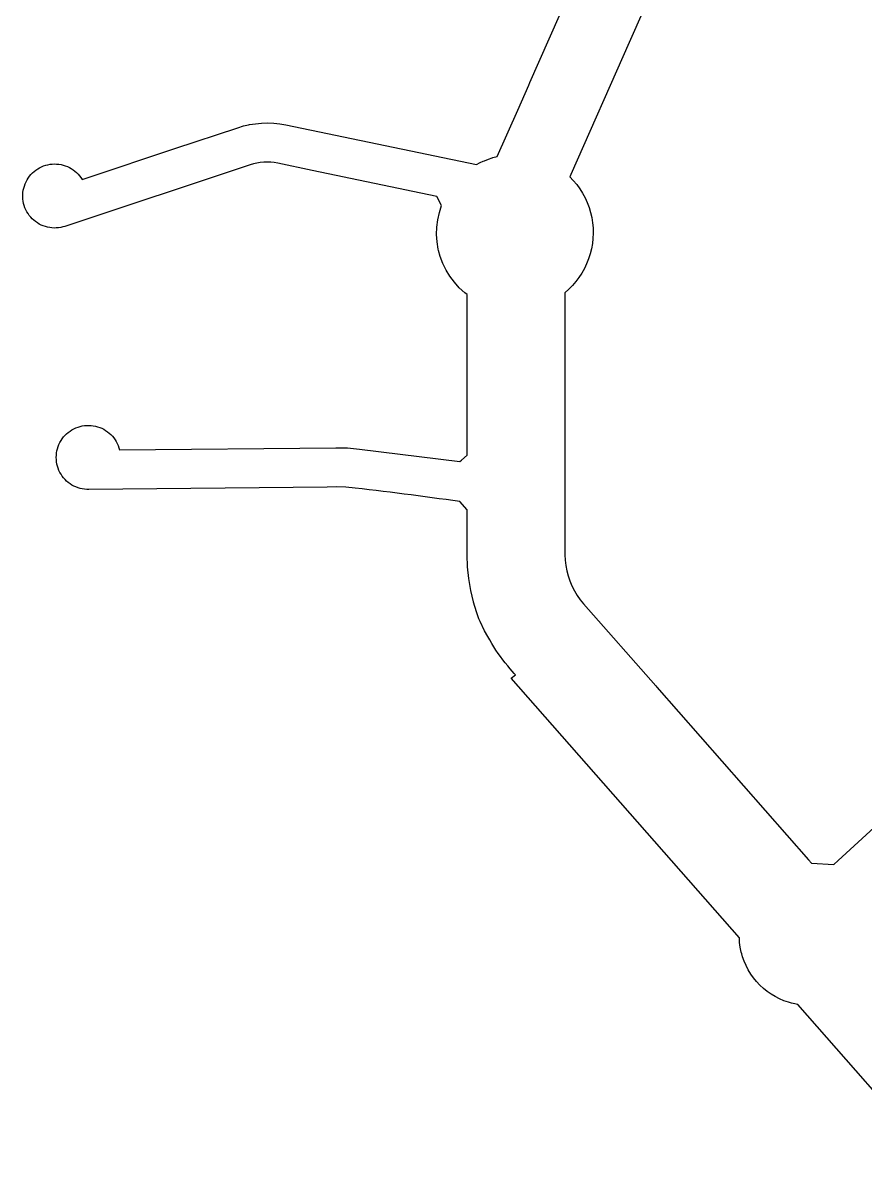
# Model space of a CAD drawing. Header units: metres. Extents: x 662285 to 662787, y 4212391 to 4213285.
# Drawn here: x 662290.3 to 662527, y 4212518.3 to 4212838.2 of the extents above; entities that cross this region are included whole.
import ezdxf

# ---------------------------------------------------------------- set-up
doc = ezdxf.new("R2010")
doc.units = ezdxf.units.M
doc.layers.add('RECINTOS_GML', color=1, linetype='Continuous')

msp = doc.modelspace()

# ---------------------------------------------------------------- linework, layer by layer
at = {"layer": 'RECINTOS_GML', "lineweight": 25}
for points in [[(662476.37, 4212868.23), (662460.64, 4212832.65), (662444.25, 4212795.6), (662443.96, 4212794.96), (662444.98, 4212793.89), (662445.93, 4212792.76), (662446.79, 4212791.57), (662447.58, 4212790.33), (662448.27, 4212789.03), (662448.89, 4212787.69), (662449.4, 4212786.31), (662449.83, 4212784.9), (662450.16, 4212783.47), (662450.39, 4212782.01), (662450.53, 4212780.55), (662450.57, 4212779.07), (662450.5, 4212777.6), (662450.34, 4212776.14), (662450.08, 4212774.69), (662449.73, 4212773.26), (662449.28, 4212771.86), (662448.73, 4212770.49), (662448.1, 4212769.16), (662447.38, 4212767.87), (662446.57, 4212766.64), (662445.68, 4212765.47), (662444.72, 4212764.35), (662443.68, 4212763.31), (662442.58, 4212762.33), (662442.58, 4212762.31), (662442.62, 4212716.53), (662442.62, 4212715.59), (662442.62, 4212688.73), (662442.69, 4212687.22), (662442.87, 4212685.73), (662443.15, 4212684.24), (662443.53, 4212682.78), (662444.02, 4212681.35), (662444.6, 4212679.96), (662445.28, 4212678.61), (662446.05, 4212677.31), (662446.92, 4212676.07), (662447.86, 4212674.89), (662468.12, 4212651.84), (662468.44, 4212651.48), (662511.06, 4212603), (662511.94, 4212602.01), (662518.2, 4212601.65), (662519.42, 4212602.77), (662603.39, 4212679.77)], [(662546.79, 4212518.29), (662508.08, 4212562.37), (662506.75, 4212562.63), (662506.32, 4212562.74), (662505.44, 4212562.97), (662504.17, 4212563.41), (662502.92, 4212563.94), (662501.72, 4212564.55), (662500.56, 4212565.24), (662499.45, 4212566.01), (662498.39, 4212566.86), (662497.4, 4212567.77), (662496.48, 4212568.76), (662495.62, 4212569.8), (662494.84, 4212570.9), (662494.14, 4212572.06), (662493.51, 4212573.26), (662492.98, 4212574.5), (662492.53, 4212575.77), (662492.3, 4212576.57), (662492.17, 4212577.07), (662491.9, 4212578.4), (662491.72, 4212579.74), (662491.63, 4212581.08), (662427.52, 4212654.07), (662428.71, 4212654.97), (662428.37, 4212655.36), (662427.26, 4212656.63), (662426.54, 4212657.47), (662425.83, 4212658.33), (662425.15, 4212659.21), (662424.49, 4212660.1), (662423.84, 4212661.01), (662423.22, 4212661.93), (662422.62, 4212662.87), (662422.05, 4212663.82), (662421.49, 4212664.78), (662420.95, 4212665.75), (662420.05, 4212667.34), (662420.03, 4212667.36), (662418.78, 4212669.96), (662418.47, 4212670.71), (662417.76, 4212672.66), (662416.97, 4212675.44), (662416.97, 4212675.48), (662416.17, 4212678.71), (662415.58, 4212682.02), (662415.23, 4212685.37), (662415.12, 4212688.74), (662415.12, 4212701.38), (662413.14, 4212703.65), (662411.17, 4212703.93), (662409.21, 4212704.21), (662407.25, 4212704.48), (662405.29, 4212704.75), (662403.32, 4212705.02), (662401.36, 4212705.28), (662399.39, 4212705.54), (662397.43, 4212705.79), (662395.46, 4212706.04), (662393.49, 4212706.29), (662391.53, 4212706.53), (662389.56, 4212706.77), (662387.59, 4212707), (662385.62, 4212707.23), (662383.65, 4212707.46), (662381.05, 4212707.69), (662378.43, 4212707.79), (662375.82, 4212707.73), (662308.87, 4212707.07), (662308.25, 4212707.08), (662307.63, 4212707.13), (662307.02, 4212707.23), (662306.41, 4212707.36), (662305.81, 4212707.54), (662305.23, 4212707.76), (662304.67, 4212708.02), (662304.12, 4212708.32), (662303.59, 4212708.66), (662303.09, 4212709.03), (662302.62, 4212709.43), (662302.18, 4212709.87), (662301.76, 4212710.33), (662301.38, 4212710.83), (662301.04, 4212711.34), (662300.73, 4212711.88), (662300.46, 4212712.44), (662300.23, 4212713.02), (662300.04, 4212713.62), (662299.89, 4212714.22), (662299.78, 4212714.83), (662299.72, 4212715.45), (662299.7, 4212716.07), (662299.72, 4212716.7), (662299.78, 4212717.32), (662299.89, 4212717.93), (662300.04, 4212718.53), (662300.23, 4212719.13), (662300.46, 4212719.7), (662300.73, 4212720.26), (662301.04, 4212720.81), (662301.38, 4212721.32), (662301.76, 4212721.82), (662302.18, 4212722.28), (662302.62, 4212722.72), (662303.09, 4212723.12), (662303.6, 4212723.49), (662304.12, 4212723.83), (662304.67, 4212724.13), (662305.23, 4212724.39), (662305.81, 4212724.61), (662306.41, 4212724.78), (662307.02, 4212724.92), (662307.63, 4212725.02), (662308.25, 4212725.06), (662308.31, 4212725.07), (662308.88, 4212725.08), (662309.5, 4212725.05), (662310.11, 4212724.97), (662310.73, 4212724.85), (662311.33, 4212724.69), (662311.92, 4212724.49), (662312.49, 4212724.25), (662313.05, 4212723.97), (662313.58, 4212723.65), (662314.09, 4212723.29), (662314.58, 4212722.9), (662315.03, 4212722.48), (662315.46, 4212722.03), (662315.86, 4212721.55), (662316.22, 4212721.04), (662316.54, 4212720.51), (662316.83, 4212719.96), (662317.08, 4212719.39), (662317.29, 4212718.8), (662317.46, 4212718.2), (662378.21, 4212718.8), (662381.57, 4212718.72), (662384.9, 4212718.42), (662413.09, 4212714.92), (662413.53, 4212715.3), (662415.12, 4212716.73), (662415.12, 4212761.85), (662414.5, 4212762.35), (662412.95, 4212763.75), (662411.55, 4212765.29), (662410.3, 4212766.96), (662409.22, 4212768.73), (662408.31, 4212770.61), (662407.58, 4212772.56), (662407.13, 4212774.18), (662407.05, 4212774.57), (662406.71, 4212776.63), (662406.57, 4212778.71), (662406.63, 4212780.79), (662406.89, 4212782.86), (662407.34, 4212784.89), (662407.98, 4212786.85), (662406.6, 4212789.43), (662371.64, 4212796.72), (662361.94, 4212798.74), (662360.97, 4212798.91), (662359.99, 4212799.02), (662359, 4212799.06), (662358.02, 4212799.04), (662357.03, 4212798.95), (662356.06, 4212798.79), (662355.1, 4212798.58), (662354.15, 4212798.29), (662302.14, 4212781), (662301.55, 4212780.83), (662300.94, 4212780.69), (662300.32, 4212780.6), (662299.7, 4212780.55), (662299.08, 4212780.54), (662298.46, 4212780.57), (662297.85, 4212780.65), (662297.24, 4212780.77), (662296.64, 4212780.94), (662296.05, 4212781.14), (662295.48, 4212781.38), (662294.92, 4212781.66), (662294.39, 4212781.98), (662293.88, 4212782.34), (662293.4, 4212782.73), (662292.94, 4212783.15), (662292.51, 4212783.61), (662292.12, 4212784.09), (662291.76, 4212784.59), (662291.44, 4212785.13), (662291.15, 4212785.68), (662290.91, 4212786.25), (662290.7, 4212786.83), (662290.53, 4212787.43), (662290.41, 4212788.04), (662290.33, 4212788.66), (662290.29, 4212789.28), (662290.29, 4212789.9), (662290.34, 4212790.52), (662290.43, 4212791.14), (662290.56, 4212791.74), (662290.73, 4212792.34), (662290.94, 4212792.92), (662291.2, 4212793.49), (662291.49, 4212794.04), (662291.82, 4212794.57), (662292.18, 4212795.07), (662292.58, 4212795.55), (662293.01, 4212796), (662293.48, 4212796.41), (662293.96, 4212796.8), (662294.48, 4212797.15), (662295.01, 4212797.46), (662295.57, 4212797.74), (662296.15, 4212797.97), (662296.74, 4212798.17), (662297.34, 4212798.32), (662297.95, 4212798.44), (662298.57, 4212798.51), (662299.19, 4212798.54), (662299.81, 4212798.52), (662300.43, 4212798.46), (662301.04, 4212798.36), (662301.65, 4212798.22), (662302.24, 4212798.04), (662302.82, 4212797.81), (662303.38, 4212797.55), (662303.93, 4212797.25), (662304.45, 4212796.91), (662304.94, 4212796.53), (662305.41, 4212796.13), (662305.85, 4212795.69), (662306.26, 4212795.22), (662306.64, 4212794.72), (662306.98, 4212794.2), (662308.4, 4212794.68), (662333.05, 4212802.87), (662350.68, 4212808.73), (662352.32, 4212809.22), (662353.72, 4212809.53), (662353.99, 4212809.6), (662355.68, 4212809.86), (662357.38, 4212810.02), (662359.09, 4212810.06), (662360.8, 4212809.99), (662362.5, 4212809.81), (662362.51, 4212809.81), (662364.19, 4212809.51), (662417.74, 4212798.35), (662418.85, 4212798.94), (662419.62, 4212799.29), (662420, 4212799.46), (662421.17, 4212799.93), (662422.19, 4212800.26), (662422.37, 4212800.32), (662423.58, 4212800.64), (662429.35, 4212813.68), (662432.44, 4212820.67), (662432.77, 4212821.41), (662441.09, 4212840.22)]]:
    msp.add_lwpolyline(points, dxfattribs=at)

doc.saveas('drawing.dxf')
